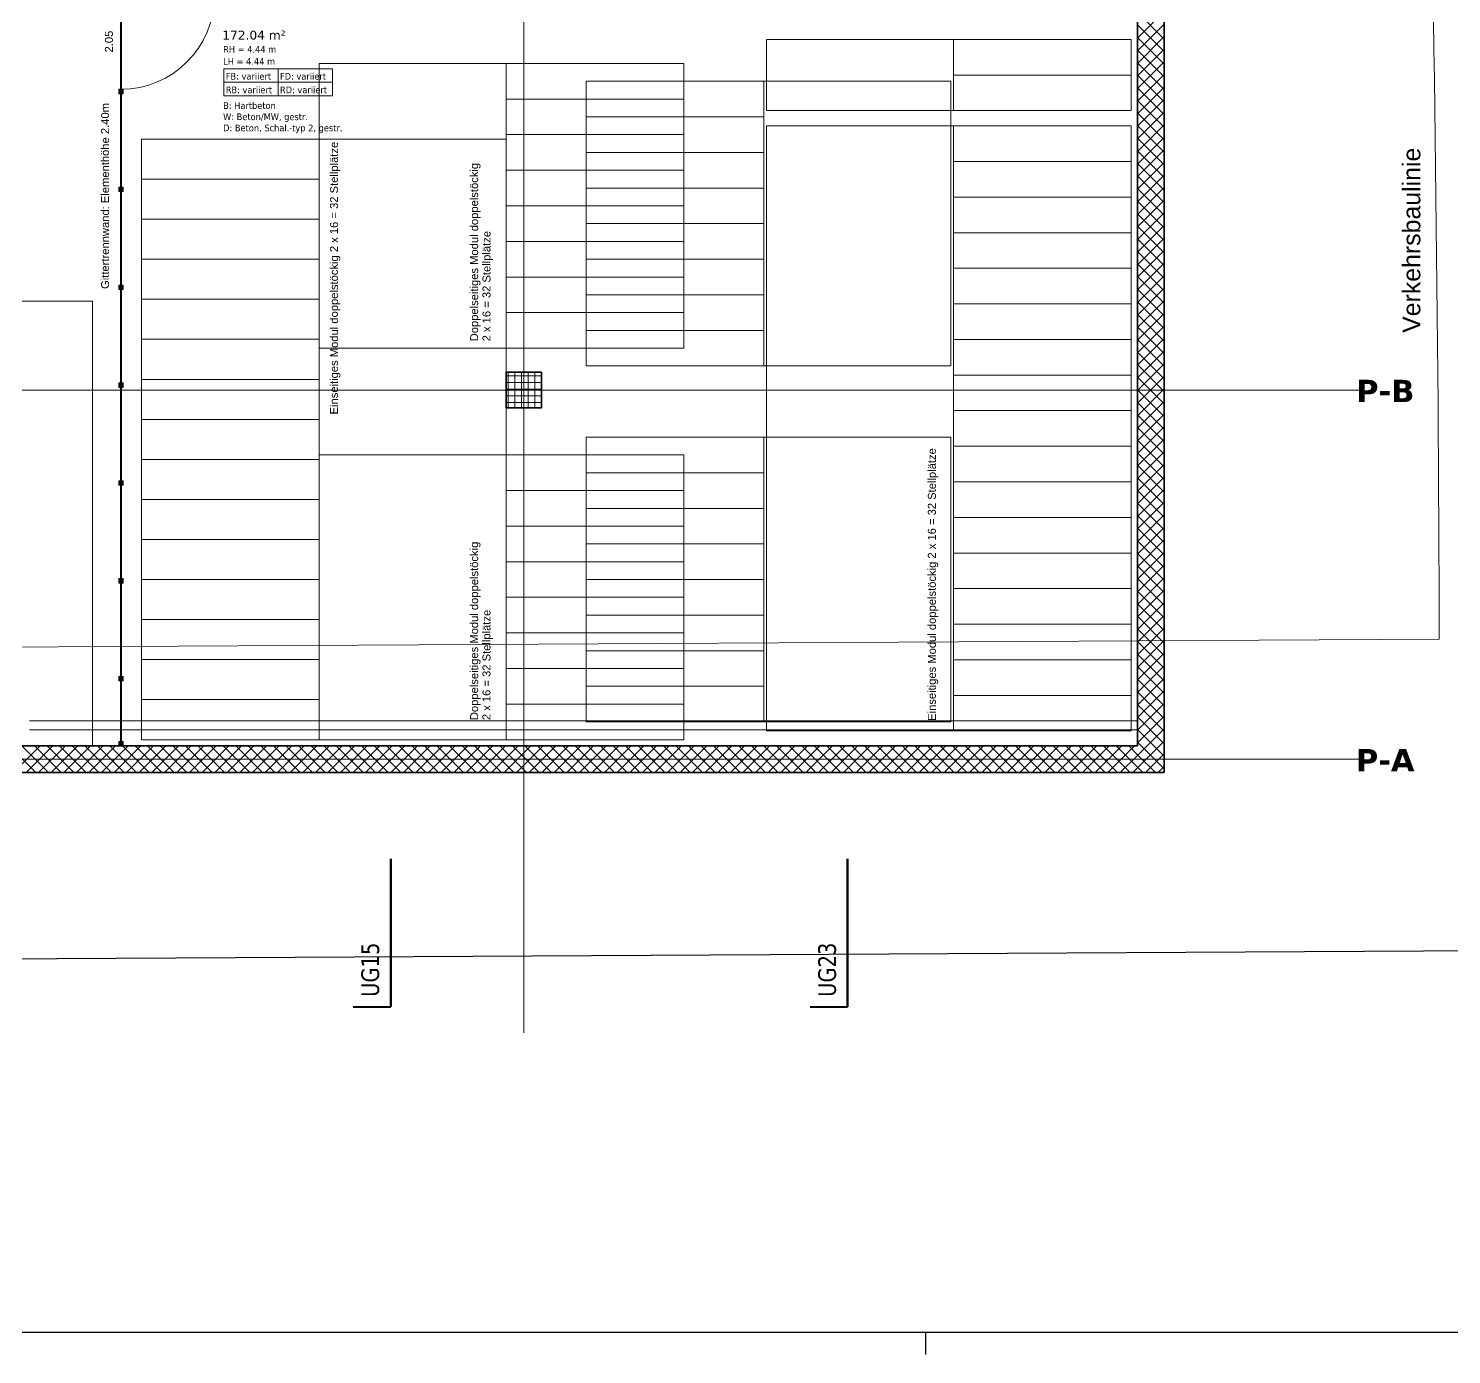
# Model space of a CAD drawing. Extents: x -932 to 937, y -179 to 471.
# Drawn here: x -9.1 to 310.9, y -179.5 to 118.6 of the extents above; entities that cross this region are included whole.
import ezdxf
from ezdxf.lldxf.tags import DXFTag

# ---------------------------------------------------------------- set-up
doc = ezdxf.new("R2010")
doc.units = 0
doc.layers.get('0').update_dxf_attribs({"lineweight": 13})
for name, color, linetype, lineweight in [('A-AREA-____-IDEN', 7, 'Continuous', 5), ('A-DETL-GENF-HDLN', 7, '_Verdeckte Linien_', 9), ('A-DOOR-____-MCUT', 7, 'Continuous', 9), ('A-DOOR-OPNG-OTLN', 7, 'Continuous', 9), ('A-FLOR-____-OTLN', 7, 'Continuous', 9), ('A-GLAZ-CWMG-MCUT', 7, 'Continuous', 9), ('A-GLAZ-CWMG-OTLN', 7, 'Continuous', 9), ('A-WALL-____-MCUT', 7, 'Continuous', 35), ('A-WALL-____-PATT', 7, 'Continuous', 35), ('C-PRKG-____-HDLN', 7, '_Verdeckte Linien_', 9), ('C-PRKG-____-OTLN', 7, 'Continuous', 9), ('S-COLS-____-MCUT', 7, 'Continuous', 35), ('S-COLS-____-OTLN', 7, 'Continuous', 9), ('S-GRID-____-OTLN', 7, 'Continuous', 5), ('Text', 7, 'Continuous', 5)]:
    doc.layers.add(name, color=color, linetype=linetype, lineweight=lineweight)
for name, color, linetype, lineweight, true_color in [('A-DETL-____-OTLN', 5, 'Continuous', 9, 0x0000ff), ('C-PROP-LINE-OTLN', 7, '_Grundgrenze_', 25, 0x800000), ('G-____-____-SYMB', 7, 'Strichpunkt - Weit', 5, 0x008080), ('S-GRID-____-IDEN', 7, 'Continuous', 9, 0x5555aa)]:
    doc.layers.add(name, color=color, linetype=linetype, lineweight=lineweight, true_color=true_color)
doc.styles.get("Standard").update_dxf_attribs({"font": 'arial.ttf'})
tags = doc.linetypes.add('_Grundgrenze_', pattern=[0.45, 0.2, -0.05, 0.05, -0.05, 0.05, -0.05]).pattern_tags.tags
tags[14:15] = [DXFTag(74, 4), DXFTag(75, 0), DXFTag(340, '0'), DXFTag(46, 1.0), DXFTag(50, 0.0), DXFTag(44, 0.0), DXFTag(45, 0.0)]
tags[12:13] = [DXFTag(74, 4), DXFTag(75, 0), DXFTag(340, '0'), DXFTag(46, 1.0), DXFTag(50, 0.0), DXFTag(44, 0.0), DXFTag(45, 0.0)]
tags[10:11] = [DXFTag(74, 4), DXFTag(75, 0), DXFTag(340, '0'), DXFTag(46, 1.0), DXFTag(50, 0.0), DXFTag(44, 0.0), DXFTag(45, 0.0)]
tags[8:9] = [DXFTag(74, 4), DXFTag(75, 0), DXFTag(340, '0'), DXFTag(46, 1.0), DXFTag(50, 0.0), DXFTag(44, 0.0), DXFTag(45, 0.0)]
tags[6:7] = [DXFTag(74, 4), DXFTag(75, 0), DXFTag(340, '0'), DXFTag(46, 1.0), DXFTag(50, 0.0), DXFTag(44, 0.0), DXFTag(45, 0.0)]
tags[4:5] = [DXFTag(74, 4), DXFTag(75, 0), DXFTag(340, '0'), DXFTag(46, 1.0), DXFTag(50, 0.0), DXFTag(44, 0.0), DXFTag(45, 0.0)]
tags = doc.linetypes.add('_Rasterlinie_', pattern=[0.375, 0.2, -0.05, 0.075, -0.05]).pattern_tags.tags
tags[10:11] = [DXFTag(74, 4), DXFTag(75, 0), DXFTag(340, '0'), DXFTag(46, 1.0), DXFTag(50, 0.0), DXFTag(44, 0.0), DXFTag(45, 0.0)]
tags[8:9] = [DXFTag(74, 4), DXFTag(75, 0), DXFTag(340, '0'), DXFTag(46, 1.0), DXFTag(50, 0.0), DXFTag(44, 0.0), DXFTag(45, 0.0)]
tags[6:7] = [DXFTag(74, 4), DXFTag(75, 0), DXFTag(340, '0'), DXFTag(46, 1.0), DXFTag(50, 0.0), DXFTag(44, 0.0), DXFTag(45, 0.0)]
tags[4:5] = [DXFTag(74, 4), DXFTag(75, 0), DXFTag(340, '0'), DXFTag(46, 1.0), DXFTag(50, 0.0), DXFTag(44, 0.0), DXFTag(45, 0.0)]
tags = doc.linetypes.add('_Schnittlinie_', pattern=[0.3, 0.15, -0.05, 0.05, -0.05]).pattern_tags.tags
tags[10:11] = [DXFTag(74, 4), DXFTag(75, 0), DXFTag(340, '0'), DXFTag(46, 1.0), DXFTag(50, 0.0), DXFTag(44, 0.0), DXFTag(45, 0.0)]
tags[8:9] = [DXFTag(74, 4), DXFTag(75, 0), DXFTag(340, '0'), DXFTag(46, 1.0), DXFTag(50, 0.0), DXFTag(44, 0.0), DXFTag(45, 0.0)]
tags[6:7] = [DXFTag(74, 4), DXFTag(75, 0), DXFTag(340, '0'), DXFTag(46, 1.0), DXFTag(50, 0.0), DXFTag(44, 0.0), DXFTag(45, 0.0)]
tags[4:5] = [DXFTag(74, 4), DXFTag(75, 0), DXFTag(340, '0'), DXFTag(46, 1.0), DXFTag(50, 0.0), DXFTag(44, 0.0), DXFTag(45, 0.0)]
tags = doc.linetypes.add('_Strichliert - Fein_', pattern=[0.15, 0.1, -0.05]).pattern_tags.tags
tags[6:7] = [DXFTag(74, 4), DXFTag(75, 0), DXFTag(340, '0'), DXFTag(46, 1.0), DXFTag(50, 0.0), DXFTag(44, 0.0), DXFTag(45, 0.0)]
tags[4:5] = [DXFTag(74, 4), DXFTag(75, 0), DXFTag(340, '0'), DXFTag(46, 1.0), DXFTag(50, 0.0), DXFTag(44, 0.0), DXFTag(45, 0.0)]
tags = doc.linetypes.add('_Verdeckte Linien_', pattern=[0.15, 0.1, -0.05]).pattern_tags.tags
tags[6:7] = [DXFTag(74, 4), DXFTag(75, 0), DXFTag(340, '0'), DXFTag(46, 1.0), DXFTag(50, 0.0), DXFTag(44, 0.0), DXFTag(45, 0.0)]
tags[4:5] = [DXFTag(74, 4), DXFTag(75, 0), DXFTag(340, '0'), DXFTag(46, 1.0), DXFTag(50, 0.0), DXFTag(44, 0.0), DXFTag(45, 0.0)]
tags = doc.linetypes.add('Gestrichelt', pattern=[0.1, 0.05, -0.05]).pattern_tags.tags
tags[6:7] = [DXFTag(74, 4), DXFTag(75, 0), DXFTag(340, '0'), DXFTag(46, 1.0), DXFTag(50, 0.0), DXFTag(44, 0.0), DXFTag(45, 0.0)]
tags[4:5] = [DXFTag(74, 4), DXFTag(75, 0), DXFTag(340, '0'), DXFTag(46, 1.0), DXFTag(50, 0.0), DXFTag(44, 0.0), DXFTag(45, 0.0)]
tags = doc.linetypes.add('Strichpunkt - Weit', pattern=[0.5, 0.2, -0.15, 0, -0.15]).pattern_tags.tags
tags[10:11] = [DXFTag(74, 4), DXFTag(75, 0), DXFTag(340, '0'), DXFTag(46, 1.0), DXFTag(50, 0.0), DXFTag(44, 0.0), DXFTag(45, 0.0)]
tags[8:9] = [DXFTag(74, 4), DXFTag(75, 0), DXFTag(340, '0'), DXFTag(46, 1.0), DXFTag(50, 0.0), DXFTag(44, 0.0), DXFTag(45, 0.0)]
tags[6:7] = [DXFTag(74, 4), DXFTag(75, 0), DXFTag(340, '0'), DXFTag(46, 1.0), DXFTag(50, 0.0), DXFTag(44, 0.0), DXFTag(45, 0.0)]
tags[4:5] = [DXFTag(74, 4), DXFTag(75, 0), DXFTag(340, '0'), DXFTag(46, 1.0), DXFTag(50, 0.0), DXFTag(44, 0.0), DXFTag(45, 0.0)]

# ---------------------------------------------------------------- blocks, each defined once
blk = doc.blocks.new('Referenz-A0UJ2H83XE', base_point=(-932.31, -115.76))
at = {"layer": 'A-AREA-____-IDEN', "color": 0, "linetype": 'Continuous', "ltscale": 0.13}
for p, q in [((34.83, 109.57), (59.23, 109.57)), ((34.83, 103.45), (34.83, 109.57)), ((47.03, 109.57), (47.03, 103.45)), ((59.23, 109.57), (59.23, 103.45)), ((34.83, 106.51), (59.23, 106.51)), ((59.23, 103.45), (34.83, 103.45))]:
    blk.add_line(p, q, dxfattribs=at)
at = {"layer": 'A-DETL-____-OTLN', "color": 0, "linetype": '_Strichliert - Fein_', "ltscale": 0.13}
blk.add_line((-930.58, -25.63), (308.1, -18.68), dxfattribs=at)
at = {"layer": 'A-DETL-____-OTLN', "color": 0, "linetype": 'Gestrichelt', "ltscale": 0.13}
for p, q in [((-8.94, -37.06), (11.56, -37.06)), ((11.76, -37.06), (240.26, -37.06))]:
    blk.add_line(p, q, dxfattribs=at)
at = {"layer": 'A-DETL-____-OTLN', "color": 0, "linetype": 'Continuous', "lineweight": 35, "ltscale": 0.35}
blk.add_line((-11.34, -42.66), (-8.94, -42.66), dxfattribs=at)
at = {"layer": 'A-DETL-____-OTLN', "color": 0, "linetype": '_Strichliert - Fein_', "ltscale": 0.13}
blk.add_ellipse((-9427.02, -39.83), major_axis=(9735.12, 21.15), ratio=1, start_param=0, end_param=0.043587, dxfattribs=at)
at = {"layer": 'A-DETL-GENF-HDLN', "color": 0, "linetype": '_Verdeckte Linien_', "ltscale": 0.13}
for p, q in [((198.86, 108.14), (198.86, 116.14)), ((238.86, 116.14), (198.86, 116.14)), ((238.86, 116.14), (238.86, 108.14)), ((98.26, 102.74), (98.26, 110.74)), ((138.26, 110.74), (98.26, 110.74)), ((138.26, 110.74), (138.26, 102.74)), ((116.26, 106.74), (156.26, 106.74)), ((116.26, 98.74), (116.26, 106.74)), ((156.26, 106.74), (156.26, 98.74)), ((238.86, 108.14), (198.86, 108.14)), ((198.86, 100.14), (198.86, 108.14)), ((238.86, 108.14), (198.86, 108.14)), ((238.86, 108.14), (238.86, 100.14)), ((138.26, 102.74), (98.26, 102.74)), ((98.26, 94.74), (98.26, 102.74)), ((138.26, 102.74), (98.26, 102.74)), ((138.26, 102.74), (138.26, 94.74)), ((238.86, 100.14), (198.86, 100.14)), ((116.26, 98.74), (156.26, 98.74)), ((116.26, 90.74), (116.26, 98.74)), ((116.26, 98.74), (156.26, 98.74)), ((156.26, 98.74), (156.26, 90.74)), ((198.86, 88.7), (198.86, 96.7)), ((238.86, 96.7), (198.86, 96.7)), ((238.86, 96.7), (238.86, 88.7)), ((16.26, 93.74), (56.26, 93.74)), ((16.26, 84.74), (16.26, 93.74)), ((56.26, 93.74), (56.26, 84.74)), ((138.26, 94.74), (98.26, 94.74)), ((98.26, 86.74), (98.26, 94.74)), ((138.26, 94.74), (98.26, 94.74)), ((138.26, 94.74), (138.26, 86.74)), ((116.26, 90.74), (156.26, 90.74)), ((116.26, 82.74), (116.26, 90.74)), ((116.26, 90.74), (156.26, 90.74)), ((156.26, 90.74), (156.26, 82.74)), ((138.26, 86.74), (98.26, 86.74)), ((98.26, 78.74), (98.26, 86.74)), ((138.26, 86.74), (98.26, 86.74)), ((138.26, 86.74), (138.26, 78.74)), ((238.86, 88.7), (198.86, 88.7)), ((198.86, 80.7), (198.86, 88.7)), ((238.86, 88.7), (198.86, 88.7)), ((238.86, 88.7), (238.86, 80.7)), ((16.26, 84.74), (56.26, 84.74)), ((16.26, 75.74), (16.26, 84.74)), ((16.26, 84.74), (56.26, 84.74)), ((56.26, 84.74), (56.26, 75.74)), ((116.26, 82.74), (156.26, 82.74)), ((116.26, 74.74), (116.26, 82.74)), ((116.26, 82.74), (156.26, 82.74)), ((156.26, 82.74), (156.26, 74.74)), ((238.86, 80.7), (198.86, 80.7)), ((198.86, 72.7), (198.86, 80.7)), ((238.86, 80.7), (198.86, 80.7)), ((238.86, 80.7), (238.86, 72.7)), ((138.26, 78.74), (98.26, 78.74)), ((98.26, 70.74), (98.26, 78.74)), ((138.26, 78.74), (98.26, 78.74)), ((138.26, 78.74), (138.26, 70.74)), ((16.26, 75.74), (56.26, 75.74)), ((16.26, 66.74), (16.26, 75.74)), ((16.26, 75.74), (56.26, 75.74)), ((56.26, 75.74), (56.26, 66.74)), ((116.26, 74.74), (156.26, 74.74)), ((116.26, 66.74), (116.26, 74.74)), ((116.26, 74.74), (156.26, 74.74)), ((156.26, 74.74), (156.26, 66.74)), ((138.26, 70.74), (98.26, 70.74)), ((98.26, 62.74), (98.26, 70.74)), ((138.26, 70.74), (98.26, 70.74)), ((138.26, 70.74), (138.26, 62.74)), ((238.86, 72.7), (198.86, 72.7)), ((198.86, 64.7), (198.86, 72.7)), ((238.86, 72.7), (198.86, 72.7)), ((238.86, 72.7), (238.86, 64.7)), ((16.26, 66.74), (56.26, 66.74)), ((16.26, 57.74), (16.26, 66.74)), ((16.26, 66.74), (56.26, 66.74)), ((56.26, 66.74), (56.26, 57.74)), ((116.26, 66.74), (156.26, 66.74)), ((116.26, 58.74), (116.26, 66.74)), ((116.26, 66.74), (156.26, 66.74)), ((156.26, 66.74), (156.26, 58.74)), ((238.86, 64.7), (198.86, 64.7)), ((198.86, 56.7), (198.86, 64.7)), ((238.86, 64.7), (198.86, 64.7)), ((238.86, 64.7), (238.86, 56.7)), ((138.26, 62.74), (98.26, 62.74)), ((98.26, 54.74), (98.26, 62.74)), ((138.26, 62.74), (98.26, 62.74)), ((138.26, 62.74), (138.26, 54.74)), ((16.26, 57.74), (56.26, 57.74)), ((16.26, 48.74), (16.26, 57.74)), ((16.26, 57.74), (56.26, 57.74)), ((56.26, 57.74), (56.26, 48.74)), ((116.26, 58.74), (156.26, 58.74)), ((116.26, 50.74), (116.26, 58.74)), ((116.26, 58.74), (156.26, 58.74)), ((156.26, 58.74), (156.26, 50.74)), ((138.26, 54.74), (98.26, 54.74)), ((98.26, 46.74), (98.26, 54.74)), ((138.26, 54.74), (98.26, 54.74)), ((138.26, 54.74), (138.26, 46.74)), ((238.86, 56.7), (198.86, 56.7)), ((198.86, 48.7), (198.86, 56.7)), ((238.86, 56.7), (198.86, 56.7)), ((238.86, 56.7), (238.86, 48.7)), ((16.26, 48.74), (56.26, 48.74)), ((16.26, 39.74), (16.26, 48.74)), ((16.26, 48.74), (56.26, 48.74)), ((56.26, 48.74), (56.26, 39.74)), ((116.26, 50.74), (156.26, 50.74)), ((116.26, 42.74), (116.26, 50.74)), ((116.26, 50.74), (156.26, 50.74)), ((156.26, 50.74), (156.26, 42.74)), ((238.86, 48.7), (198.86, 48.7)), ((198.86, 40.7), (198.86, 48.7)), ((238.86, 48.7), (198.86, 48.7)), ((238.86, 48.7), (238.86, 40.7)), ((138.26, 46.74), (98.26, 46.74)), ((116.26, 42.74), (156.26, 42.74)), ((16.26, 39.74), (56.26, 39.74)), ((16.26, 30.74), (16.26, 39.74)), ((16.26, 39.74), (56.26, 39.74)), ((56.26, 39.74), (56.26, 30.74)), ((238.86, 40.7), (198.86, 40.7)), ((198.86, 32.7), (198.86, 40.7)), ((238.86, 40.7), (198.86, 40.7)), ((238.86, 40.7), (238.86, 32.7)), ((238.86, 32.7), (198.86, 32.7)), ((198.86, 24.7), (198.86, 32.7)), ((238.86, 32.7), (198.86, 32.7)), ((238.86, 32.7), (238.86, 24.7)), ((16.26, 30.74), (56.26, 30.74)), ((16.26, 21.74), (16.26, 30.74)), ((16.26, 30.74), (56.26, 30.74)), ((56.26, 30.74), (56.26, 21.74)), ((116.26, 26.74), (156.26, 26.74)), ((116.26, 26.74), (116.26, 18.74)), ((156.26, 18.74), (156.26, 26.74)), ((98.26, 22.74), (98.26, 14.74)), ((138.26, 22.74), (98.26, 22.74)), ((138.26, 14.74), (138.26, 22.74)), ((238.86, 24.7), (198.86, 24.7)), ((198.86, 16.7), (198.86, 24.7)), ((238.86, 24.7), (198.86, 24.7)), ((238.86, 24.7), (238.86, 16.7)), ((16.26, 21.74), (56.26, 21.74)), ((16.26, 12.74), (16.26, 21.74)), ((16.26, 21.74), (56.26, 21.74)), ((56.26, 21.74), (56.26, 12.74)), ((116.26, 18.74), (156.26, 18.74)), ((116.26, 18.74), (156.26, 18.74)), ((116.26, 18.74), (116.26, 10.74)), ((156.26, 10.74), (156.26, 18.74)), ((238.86, 16.7), (198.86, 16.7)), ((198.86, 8.7), (198.86, 16.7)), ((238.86, 16.7), (198.86, 16.7)), ((238.86, 16.7), (238.86, 8.7)), ((98.26, 14.74), (98.26, 6.74)), ((138.26, 14.74), (98.26, 14.74)), ((138.26, 14.74), (98.26, 14.74)), ((138.26, 6.74), (138.26, 14.74)), ((16.26, 12.74), (56.26, 12.74)), ((16.26, 3.74), (16.26, 12.74)), ((16.26, 12.74), (56.26, 12.74)), ((56.26, 12.74), (56.26, 3.74)), ((116.26, 10.74), (156.26, 10.74)), ((116.26, 10.74), (156.26, 10.74)), ((116.26, 10.74), (116.26, 2.74)), ((156.26, 2.74), (156.26, 10.74)), ((98.26, 6.74), (98.26, -1.26)), ((138.26, 6.74), (98.26, 6.74)), ((138.26, 6.74), (98.26, 6.74)), ((138.26, -1.26), (138.26, 6.74)), ((238.86, 8.7), (198.86, 8.7)), ((198.86, 0.7), (198.86, 8.7)), ((238.86, 8.7), (198.86, 8.7)), ((238.86, 8.7), (238.86, 0.7)), ((16.26, 3.74), (56.26, 3.74)), ((16.26, -5.26), (16.26, 3.74)), ((16.26, 3.74), (56.26, 3.74)), ((56.26, 3.74), (56.26, -5.26)), ((116.26, 2.74), (156.26, 2.74)), ((116.26, 2.74), (156.26, 2.74)), ((116.26, 2.74), (116.26, -5.26)), ((156.26, -5.26), (156.26, 2.74)), ((238.86, 0.7), (198.86, 0.7)), ((198.86, -7.3), (198.86, 0.7)), ((238.86, 0.7), (198.86, 0.7)), ((238.86, 0.7), (238.86, -7.3)), ((98.26, -1.26), (98.26, -9.26)), ((138.26, -1.26), (98.26, -1.26)), ((138.26, -1.26), (98.26, -1.26)), ((138.26, -9.26), (138.26, -1.26)), ((16.26, -5.26), (56.26, -5.26)), ((16.26, -14.26), (16.26, -5.26)), ((16.26, -5.26), (56.26, -5.26)), ((56.26, -5.26), (56.26, -14.26)), ((116.26, -5.26), (156.26, -5.26)), ((116.26, -5.26), (156.26, -5.26)), ((116.26, -5.26), (116.26, -13.26)), ((156.26, -13.26), (156.26, -5.26)), ((98.26, -9.26), (98.26, -17.26)), ((138.26, -9.26), (98.26, -9.26)), ((138.26, -9.26), (98.26, -9.26)), ((138.26, -17.26), (138.26, -9.26)), ((238.86, -7.3), (198.86, -7.3)), ((198.86, -15.3), (198.86, -7.3)), ((238.86, -7.3), (198.86, -7.3)), ((238.86, -7.3), (238.86, -15.3)), ((16.26, -14.26), (56.26, -14.26)), ((16.26, -23.26), (16.26, -14.26)), ((16.26, -14.26), (56.26, -14.26)), ((56.26, -14.26), (56.26, -23.26)), ((116.26, -13.26), (156.26, -13.26)), ((116.26, -13.26), (156.26, -13.26)), ((116.26, -13.26), (116.26, -21.26)), ((156.26, -21.26), (156.26, -13.26)), ((238.86, -15.3), (198.86, -15.3)), ((198.86, -23.3), (198.86, -15.3)), ((238.86, -15.3), (198.86, -15.3)), ((238.86, -15.3), (238.86, -23.3)), ((98.26, -17.26), (98.26, -25.26)), ((138.26, -17.26), (98.26, -17.26)), ((138.26, -17.26), (98.26, -17.26)), ((138.26, -25.26), (138.26, -17.26)), ((116.26, -21.26), (156.26, -21.26)), ((116.26, -21.26), (156.26, -21.26)), ((116.26, -21.26), (116.26, -29.26)), ((156.26, -29.26), (156.26, -21.26)), ((16.26, -23.26), (56.26, -23.26)), ((16.26, -32.26), (16.26, -23.26)), ((16.26, -23.26), (56.26, -23.26)), ((56.26, -23.26), (56.26, -32.26)), ((98.26, -25.26), (98.26, -33.26)), ((138.26, -25.26), (98.26, -25.26)), ((138.26, -25.26), (98.26, -25.26)), ((138.26, -33.26), (138.26, -25.26)), ((238.86, -23.3), (198.86, -23.3)), ((198.86, -31.3), (198.86, -23.3)), ((238.86, -23.3), (198.86, -23.3)), ((238.86, -23.3), (238.86, -31.3)), ((116.26, -29.26), (156.26, -29.26)), ((116.26, -29.26), (156.26, -29.26)), ((116.26, -29.26), (116.26, -37.26)), ((156.26, -37.26), (156.26, -29.26)), ((238.86, -31.3), (198.86, -31.3)), ((198.86, -39.3), (198.86, -31.3)), ((238.86, -31.3), (198.86, -31.3)), ((238.86, -31.3), (238.86, -39.3)), ((16.26, -32.26), (56.26, -32.26)), ((16.26, -41.26), (16.26, -32.26)), ((16.26, -32.26), (56.26, -32.26)), ((56.26, -32.26), (56.26, -41.26)), ((98.26, -33.26), (98.26, -41.26)), ((138.26, -33.26), (98.26, -33.26)), ((138.26, -33.26), (98.26, -33.26)), ((138.26, -41.26), (138.26, -33.26)), ((116.26, -37.26), (156.26, -37.26)), ((16.26, -41.26), (56.26, -41.26)), ((138.26, -41.26), (98.26, -41.26)), ((238.86, -39.3), (198.86, -39.3))]:
    blk.add_line(p, q, dxfattribs=at)
at = {"layer": 'A-DOOR-____-MCUT', "color": 0, "linetype": 'Continuous', "ltscale": 0.13}
for p, q in [((11.56, 125.94), (11.56, 104.94)), ((11.76, 104.94), (11.76, 125.94))]:
    blk.add_line(p, q, dxfattribs=at)
at = {"layer": 'A-DOOR-OPNG-OTLN', "color": 0, "linetype": 'Continuous', "ltscale": 0.13}
blk.add_ellipse((11.66, 125.94), major_axis=(0, -21), ratio=1, start_param=0, end_param=1.570796, dxfattribs=at)
at = {"layer": 'A-FLOR-____-OTLN', "color": 0, "linetype": 'Continuous', "ltscale": 0.13}
for p, q in [((-8.94, -39.04), (11.56, -39.04)), ((11.76, -39.04), (240.26, -39.04)), ((-8.94, -42.63), (11.16, -42.63)), ((11.16, -42.64), (-8.94, -42.64)), ((12.16, -42.63), (240.26, -42.63)), ((240.26, -42.64), (12.16, -42.64))]:
    blk.add_line(p, q, dxfattribs=at)
at = {"layer": 'A-GLAZ-CWMG-MCUT', "color": 0, "linetype": 'Continuous', "ltscale": 0.13}
for p, q in [((11.16, 104.94), (11.16, 103.94)), ((12.16, 104.94), (11.16, 104.94)), ((11.16, 103.94), (12.16, 103.94)), ((12.16, 103.94), (12.16, 104.94)), ((11.16, 82.94), (11.16, 81.94)), ((12.16, 82.94), (11.16, 82.94)), ((11.16, 81.94), (12.16, 81.94)), ((12.16, 81.94), (12.16, 82.94)), ((11.16, 60.94), (11.16, 59.94)), ((12.16, 60.94), (11.16, 60.94)), ((12.16, 59.94), (12.16, 60.94)), ((11.16, 59.94), (12.16, 59.94)), ((11.16, 38.94), (11.16, 37.94)), ((12.16, 38.94), (11.16, 38.94)), ((12.16, 37.94), (12.16, 38.94)), ((11.16, 37.94), (12.16, 37.94)), ((11.16, 16.94), (11.16, 15.94)), ((12.16, 16.94), (11.16, 16.94)), ((12.16, 15.94), (12.16, 16.94)), ((11.16, 15.94), (12.16, 15.94)), ((11.16, -5.06), (11.16, -6.06)), ((12.16, -5.06), (11.16, -5.06)), ((11.16, -6.06), (12.16, -6.06)), ((12.16, -6.06), (12.16, -5.06)), ((11.16, -27.06), (11.16, -28.06)), ((12.16, -27.06), (11.16, -27.06)), ((11.16, -28.06), (12.16, -28.06)), ((12.16, -28.06), (12.16, -27.06)), ((11.16, -41.66), (11.16, -42.66)), ((12.16, -41.66), (11.16, -41.66)), ((11.16, -42.66), (12.16, -42.66)), ((12.16, -42.66), (12.16, -41.66))]:
    blk.add_line(p, q, dxfattribs=at)
at = {"layer": 'A-GLAZ-CWMG-OTLN', "color": 0, "linetype": 'Continuous', "ltscale": 0.13}
for points in [[(12.16, 104.94), (11.16, 104.94), (12.16, 103.94)], [(12.16, 103.94), (11.16, 104.94), (11.16, 103.94)], [(12.16, 82.94), (11.16, 82.94), (12.16, 81.94)], [(12.16, 81.94), (11.16, 82.94), (11.16, 81.94)], [(12.16, 60.94), (11.16, 60.94), (12.16, 59.94)], [(12.16, 59.94), (11.16, 60.94), (11.16, 59.94)], [(12.16, 38.94), (11.16, 38.94), (12.16, 37.94)], [(12.16, 37.94), (11.16, 38.94), (11.16, 37.94)], [(12.16, 16.94), (11.16, 16.94), (12.16, 15.94)], [(12.16, 15.94), (11.16, 16.94), (11.16, 15.94)], [(12.16, -5.06), (11.16, -5.06), (12.16, -6.06)], [(12.16, -6.06), (11.16, -5.06), (11.16, -6.06)], [(12.16, -27.06), (11.16, -27.06), (12.16, -28.06)], [(12.16, -28.06), (11.16, -27.06), (11.16, -28.06)], [(12.16, -41.66), (11.16, -41.66), (12.16, -42.66)], [(12.16, -42.66), (11.16, -41.66), (11.16, -42.66)]]:
    blk.add_solid(points, dxfattribs=at)
at = {"layer": 'A-WALL-____-MCUT', "color": 0, "linetype": 'Continuous', "ltscale": 0.35}
for p, q in [((240.26, 258.94), (240.26, -42.66)), ((246.26, -48.66), (246.26, 258.94)), ((240.26, -42.66), (-8.94, -42.66)), ((-930.58, -48.66), (246.26, -48.66))]:
    blk.add_line(p, q, dxfattribs=at)
at = {"layer": 'A-WALL-____-MCUT', "color": 0, "linetype": 'Continuous', "lineweight": 9, "ltscale": 0.13}
for p, q in [((11.56, 103.94), (11.56, 82.94)), ((11.76, 103.94), (11.56, 103.94)), ((11.76, 82.94), (11.76, 103.94)), ((11.56, 82.94), (11.76, 82.94)), ((11.56, 81.94), (11.56, 60.94)), ((11.76, 81.94), (11.56, 81.94)), ((11.76, 60.94), (11.76, 81.94)), ((11.56, 60.94), (11.76, 60.94)), ((11.56, 59.94), (11.56, 38.94)), ((11.76, 59.94), (11.56, 59.94)), ((11.76, 38.94), (11.76, 59.94)), ((11.56, 38.94), (11.76, 38.94)), ((11.56, 37.94), (11.56, 16.94)), ((11.76, 37.94), (11.56, 37.94)), ((11.76, 16.94), (11.76, 37.94)), ((11.56, 16.94), (11.76, 16.94)), ((11.56, 15.94), (11.56, -5.06)), ((11.76, 15.94), (11.56, 15.94)), ((11.76, -5.06), (11.76, 15.94)), ((11.56, -5.06), (11.76, -5.06)), ((11.56, -6.06), (11.56, -27.06)), ((11.76, -6.06), (11.56, -6.06)), ((11.76, -27.06), (11.76, -6.06)), ((11.56, -27.06), (11.76, -27.06)), ((11.56, -28.06), (11.56, -41.66)), ((11.76, -28.06), (11.56, -28.06)), ((11.76, -41.66), (11.76, -28.06)), ((11.56, -41.66), (11.76, -41.66))]:
    blk.add_line(p, q, dxfattribs=at)
at = {"layer": 'A-WALL-____-PATT', "color": 0, "linetype": 'Continuous', "lineweight": 9, "ltscale": 0.13}
for p, q in [((240.26, 116.42), (246.26, 122.42)), ((246.26, 116.24), (240.26, 122.24)), ((240.26, 113.6), (246.26, 119.6)), ((246.26, 113.41), (240.26, 119.41)), ((240.26, 110.77), (246.26, 116.77)), ((246.26, 110.58), (240.26, 116.58)), ((240.26, 107.94), (246.26, 113.94)), ((246.26, 107.75), (240.26, 113.75)), ((240.26, 105.11), (246.26, 111.11)), ((246.26, 104.92), (240.26, 110.92)), ((240.26, 102.28), (246.26, 108.28)), ((246.26, 102.09), (240.26, 108.09)), ((240.26, 99.45), (246.26, 105.45)), ((246.26, 99.27), (240.26, 105.27)), ((240.26, 96.63), (246.26, 102.63)), ((246.26, 96.44), (240.26, 102.44)), ((240.26, 93.8), (246.26, 99.8)), ((246.26, 93.61), (240.26, 99.61)), ((240.26, 90.97), (246.26, 96.97)), ((246.26, 90.78), (240.26, 96.78)), ((240.26, 88.14), (246.26, 94.14)), ((246.26, 87.95), (240.26, 93.95)), ((240.26, 85.31), (246.26, 91.31)), ((246.26, 85.12), (240.26, 91.12)), ((240.26, 82.48), (246.26, 88.48)), ((246.26, 82.29), (240.26, 88.29)), ((240.26, 79.66), (246.26, 85.66)), ((246.26, 79.47), (240.26, 85.47)), ((240.26, 76.83), (246.26, 82.83)), ((246.26, 76.64), (240.26, 82.64)), ((240.26, 74), (246.26, 80)), ((246.26, 73.81), (240.26, 79.81)), ((240.26, 71.17), (246.26, 77.17)), ((246.26, 70.98), (240.26, 76.98)), ((240.26, 68.34), (246.26, 74.34)), ((246.26, 68.15), (240.26, 74.15)), ((240.26, 65.51), (246.26, 71.51)), ((246.26, 65.32), (240.26, 71.32)), ((240.26, 62.68), (246.26, 68.68)), ((246.26, 62.5), (240.26, 68.5)), ((240.26, 59.86), (246.26, 65.86)), ((246.26, 59.67), (240.26, 65.67)), ((240.26, 57.03), (246.26, 63.03)), ((246.26, 56.84), (240.26, 62.84)), ((240.26, 54.2), (246.26, 60.2)), ((246.26, 54.01), (240.26, 60.01)), ((240.26, 51.37), (246.26, 57.37)), ((246.26, 51.18), (240.26, 57.18)), ((240.26, 48.54), (246.26, 54.54)), ((246.26, 48.35), (240.26, 54.35)), ((240.26, 45.71), (246.26, 51.71)), ((246.26, 45.53), (240.26, 51.53)), ((240.26, 42.89), (246.26, 48.89)), ((246.26, 42.7), (240.26, 48.7)), ((240.26, 40.06), (246.26, 46.06)), ((246.26, 39.87), (240.26, 45.87)), ((240.26, 37.23), (246.26, 43.23)), ((246.26, 37.04), (240.26, 43.04)), ((240.26, 34.4), (246.26, 40.4)), ((246.26, 34.21), (240.26, 40.21)), ((240.26, 31.57), (246.26, 37.57)), ((246.26, 31.38), (240.26, 37.38)), ((240.26, 28.74), (246.26, 34.74)), ((246.26, 28.55), (240.26, 34.55)), ((240.26, 25.92), (246.26, 31.92)), ((246.26, 25.73), (240.26, 31.73)), ((240.26, 23.09), (246.26, 29.09)), ((246.26, 22.9), (240.26, 28.9)), ((240.26, 20.26), (246.26, 26.26)), ((246.26, 20.07), (240.26, 26.07)), ((240.26, 17.43), (246.26, 23.43)), ((246.26, 17.24), (240.26, 23.24)), ((240.26, 14.6), (246.26, 20.6)), ((246.26, 14.41), (240.26, 20.41)), ((240.26, 11.77), (246.26, 17.77)), ((246.26, 11.58), (240.26, 17.58)), ((240.26, 8.94), (246.26, 14.94)), ((246.26, 8.76), (240.26, 14.76)), ((240.26, 6.12), (246.26, 12.12)), ((246.26, 5.93), (240.26, 11.93)), ((240.26, 3.29), (246.26, 9.29)), ((246.26, 3.1), (240.26, 9.1)), ((240.26, 0.46), (246.26, 6.46)), ((246.26, 0.27), (240.26, 6.27)), ((240.26, -2.37), (246.26, 3.63)), ((246.26, -2.56), (240.26, 3.44)), ((240.26, -5.2), (246.26, 0.8)), ((246.26, -5.39), (240.26, 0.61)), ((240.26, -8.03), (246.26, -2.03)), ((246.26, -8.21), (240.26, -2.21)), ((240.26, -10.85), (246.26, -4.85)), ((246.26, -11.04), (240.26, -5.04)), ((240.26, -13.68), (246.26, -7.68)), ((246.26, -13.87), (240.26, -7.87)), ((240.26, -16.51), (246.26, -10.51)), ((246.26, -16.7), (240.26, -10.7)), ((240.26, -19.34), (246.26, -13.34)), ((246.26, -19.53), (240.26, -13.53)), ((240.26, -22.17), (246.26, -16.17)), ((246.26, -22.36), (240.26, -16.36)), ((240.26, -25), (246.26, -19)), ((246.26, -25.19), (240.26, -19.19)), ((240.26, -27.83), (246.26, -21.83)), ((246.26, -28.01), (240.26, -22.01)), ((240.26, -30.65), (246.26, -24.65)), ((246.26, -30.84), (240.26, -24.84)), ((240.26, -33.48), (246.26, -27.48)), ((246.26, -33.67), (240.26, -27.67)), ((240.26, -36.31), (246.26, -30.31)), ((246.26, -36.5), (240.26, -30.5)), ((240.26, -39.14), (246.26, -33.14)), ((246.26, -39.33), (240.26, -33.33)), ((240.26, -41.97), (246.26, -35.97)), ((246.26, -42.16), (240.26, -36.16)), ((240.26, -44.8), (246.26, -38.8)), ((246.26, -44.98), (240.26, -38.98)), ((-7.45, -48.66), (-13.45, -42.66)), ((-12.51, -48.66), (-6.51, -42.66)), ((-4.62, -48.66), (-10.62, -42.66)), ((-9.68, -48.66), (-3.68, -42.66)), ((-1.8, -48.66), (-7.8, -42.66)), ((-6.85, -48.66), (-0.85, -42.66)), ((1.03, -48.66), (-4.97, -42.66)), ((-4.03, -48.66), (1.97, -42.66)), ((3.86, -48.66), (-2.14, -42.66)), ((-1.2, -48.66), (4.8, -42.66)), ((6.69, -48.66), (0.69, -42.66)), ((1.63, -48.66), (7.63, -42.66)), ((9.52, -48.66), (3.52, -42.66)), ((4.46, -48.66), (10.46, -42.66)), ((12.35, -48.66), (6.35, -42.66)), ((7.29, -48.66), (13.29, -42.66)), ((15.18, -48.66), (9.18, -42.66)), ((10.12, -48.66), (16.12, -42.66)), ((18, -48.66), (12, -42.66)), ((12.94, -48.66), (18.94, -42.66)), ((20.83, -48.66), (14.83, -42.66)), ((15.77, -48.66), (21.77, -42.66)), ((23.66, -48.66), (17.66, -42.66)), ((18.6, -48.66), (24.6, -42.66)), ((26.49, -48.66), (20.49, -42.66)), ((21.43, -48.66), (27.43, -42.66)), ((29.32, -48.66), (23.32, -42.66)), ((24.26, -48.66), (30.26, -42.66)), ((32.15, -48.66), (26.15, -42.66)), ((27.09, -48.66), (33.09, -42.66)), ((34.97, -48.66), (28.97, -42.66)), ((29.91, -48.66), (35.91, -42.66)), ((37.8, -48.66), (31.8, -42.66)), ((32.74, -48.66), (38.74, -42.66)), ((40.63, -48.66), (34.63, -42.66)), ((35.57, -48.66), (41.57, -42.66)), ((43.46, -48.66), (37.46, -42.66)), ((38.4, -48.66), (44.4, -42.66)), ((46.29, -48.66), (40.29, -42.66)), ((41.23, -48.66), (47.23, -42.66)), ((49.12, -48.66), (43.12, -42.66)), ((44.06, -48.66), (50.06, -42.66)), ((51.94, -48.66), (45.94, -42.66)), ((46.89, -48.66), (52.89, -42.66)), ((54.77, -48.66), (48.77, -42.66)), ((49.71, -48.66), (55.71, -42.66)), ((57.6, -48.66), (51.6, -42.66)), ((52.54, -48.66), (58.54, -42.66)), ((60.43, -48.66), (54.43, -42.66)), ((55.37, -48.66), (61.37, -42.66)), ((63.26, -48.66), (57.26, -42.66)), ((58.2, -48.66), (64.2, -42.66)), ((66.09, -48.66), (60.09, -42.66)), ((61.03, -48.66), (67.03, -42.66)), ((68.92, -48.66), (62.92, -42.66)), ((63.86, -48.66), (69.86, -42.66)), ((71.74, -48.66), (65.74, -42.66)), ((66.68, -48.66), (72.68, -42.66)), ((74.57, -48.66), (68.57, -42.66)), ((69.51, -48.66), (75.51, -42.66)), ((77.4, -48.66), (71.4, -42.66)), ((72.34, -48.66), (78.34, -42.66)), ((80.23, -48.66), (74.23, -42.66)), ((75.17, -48.66), (81.17, -42.66)), ((83.06, -48.66), (77.06, -42.66)), ((78, -48.66), (84, -42.66)), ((85.89, -48.66), (79.89, -42.66)), ((80.83, -48.66), (86.83, -42.66)), ((88.71, -48.66), (82.71, -42.66)), ((83.65, -48.66), (89.65, -42.66)), ((91.54, -48.66), (85.54, -42.66)), ((86.48, -48.66), (92.48, -42.66)), ((94.37, -48.66), (88.37, -42.66)), ((89.31, -48.66), (95.31, -42.66)), ((97.2, -48.66), (91.2, -42.66)), ((92.14, -48.66), (98.14, -42.66)), ((100.03, -48.66), (94.03, -42.66)), ((94.97, -48.66), (100.97, -42.66)), ((102.86, -48.66), (96.86, -42.66)), ((97.8, -48.66), (103.8, -42.66)), ((105.68, -48.66), (99.68, -42.66)), ((100.63, -48.66), (106.63, -42.66)), ((108.51, -48.66), (102.51, -42.66)), ((103.45, -48.66), (109.45, -42.66)), ((111.34, -48.66), (105.34, -42.66)), ((106.28, -48.66), (112.28, -42.66)), ((114.17, -48.66), (108.17, -42.66)), ((109.11, -48.66), (115.11, -42.66)), ((117, -48.66), (111, -42.66)), ((111.94, -48.66), (117.94, -42.66)), ((119.83, -48.66), (113.83, -42.66)), ((114.77, -48.66), (120.77, -42.66)), ((122.66, -48.66), (116.66, -42.66)), ((117.6, -48.66), (123.6, -42.66)), ((125.48, -48.66), (119.48, -42.66)), ((120.42, -48.66), (126.42, -42.66)), ((128.31, -48.66), (122.31, -42.66)), ((123.25, -48.66), (129.25, -42.66)), ((131.14, -48.66), (125.14, -42.66)), ((126.08, -48.66), (132.08, -42.66)), ((133.97, -48.66), (127.97, -42.66)), ((128.91, -48.66), (134.91, -42.66)), ((136.8, -48.66), (130.8, -42.66)), ((131.74, -48.66), (137.74, -42.66)), ((139.63, -48.66), (133.63, -42.66)), ((134.57, -48.66), (140.57, -42.66)), ((142.45, -48.66), (136.45, -42.66)), ((137.39, -48.66), (143.39, -42.66)), ((145.28, -48.66), (139.28, -42.66)), ((140.22, -48.66), (146.22, -42.66)), ((148.11, -48.66), (142.11, -42.66)), ((143.05, -48.66), (149.05, -42.66)), ((150.94, -48.66), (144.94, -42.66)), ((145.88, -48.66), (151.88, -42.66)), ((153.77, -48.66), (147.77, -42.66)), ((148.71, -48.66), (154.71, -42.66)), ((156.6, -48.66), (150.6, -42.66)), ((151.54, -48.66), (157.54, -42.66)), ((159.42, -48.66), (153.42, -42.66)), ((154.37, -48.66), (160.37, -42.66)), ((162.25, -48.66), (156.25, -42.66)), ((157.19, -48.66), (163.19, -42.66)), ((165.08, -48.66), (159.08, -42.66)), ((160.02, -48.66), (166.02, -42.66)), ((167.91, -48.66), (161.91, -42.66)), ((162.85, -48.66), (168.85, -42.66)), ((170.74, -48.66), (164.74, -42.66)), ((165.68, -48.66), (171.68, -42.66)), ((173.57, -48.66), (167.57, -42.66)), ((168.51, -48.66), (174.51, -42.66)), ((176.4, -48.66), (170.4, -42.66)), ((171.34, -48.66), (177.34, -42.66)), ((179.22, -48.66), (173.22, -42.66)), ((174.16, -48.66), (180.16, -42.66)), ((182.05, -48.66), (176.05, -42.66)), ((176.99, -48.66), (182.99, -42.66)), ((184.88, -48.66), (178.88, -42.66)), ((179.82, -48.66), (185.82, -42.66)), ((187.71, -48.66), (181.71, -42.66)), ((182.65, -48.66), (188.65, -42.66)), ((190.54, -48.66), (184.54, -42.66)), ((185.48, -48.66), (191.48, -42.66)), ((193.37, -48.66), (187.37, -42.66)), ((188.31, -48.66), (194.31, -42.66)), ((196.19, -48.66), (190.19, -42.66)), ((191.13, -48.66), (197.13, -42.66)), ((199.02, -48.66), (193.02, -42.66)), ((193.96, -48.66), (199.96, -42.66)), ((201.85, -48.66), (195.85, -42.66)), ((196.79, -48.66), (202.79, -42.66)), ((204.68, -48.66), (198.68, -42.66)), ((199.62, -48.66), (205.62, -42.66)), ((207.51, -48.66), (201.51, -42.66)), ((202.45, -48.66), (208.45, -42.66)), ((210.34, -48.66), (204.34, -42.66)), ((205.28, -48.66), (211.28, -42.66)), ((213.16, -48.66), (207.16, -42.66)), ((208.11, -48.66), (214.11, -42.66)), ((215.99, -48.66), (209.99, -42.66)), ((210.93, -48.66), (216.93, -42.66)), ((218.82, -48.66), (212.82, -42.66)), ((213.76, -48.66), (219.76, -42.66)), ((221.65, -48.66), (215.65, -42.66)), ((216.59, -48.66), (222.59, -42.66)), ((224.48, -48.66), (218.48, -42.66)), ((219.42, -48.66), (225.42, -42.66)), ((227.31, -48.66), (221.31, -42.66)), ((222.25, -48.66), (228.25, -42.66)), ((230.14, -48.66), (224.14, -42.66)), ((225.08, -48.66), (231.08, -42.66)), ((232.96, -48.66), (226.96, -42.66)), ((227.9, -48.66), (233.9, -42.66)), ((235.79, -48.66), (229.79, -42.66)), ((230.73, -48.66), (236.73, -42.66)), ((238.62, -48.66), (232.62, -42.66)), ((233.56, -48.66), (239.56, -42.66)), ((240.26, -47.47), (235.45, -42.66)), ((236.39, -48.66), (240.26, -44.8)), ((240.26, -44.64), (238.28, -42.66)), ((240.26, -47.62), (246.26, -41.62)), ((246.26, -47.81), (240.26, -41.81)), ((244.28, -48.66), (240.26, -44.64)), ((242.05, -48.66), (246.26, -44.45)), ((239.22, -48.66), (240.26, -47.62)), ((241.45, -48.66), (240.26, -47.47)), ((244.88, -48.66), (246.26, -47.28))]:
    blk.add_line(p, q, dxfattribs=at)
at = {"layer": 'C-PRKG-____-HDLN', "color": 0, "linetype": '_Verdeckte Linien_', "ltscale": 0.13}
for p, q in [((156.86, 116.14), (198.86, 116.14)), ((156.86, 100.14), (156.86, 116.14)), ((56.26, 110.74), (98.26, 110.74)), ((56.26, 46.74), (56.26, 110.74)), ((156.26, 106.74), (198.26, 106.74)), ((198.26, 106.74), (198.26, 42.74)), ((198.86, 100.14), (156.86, 100.14)), ((156.86, 96.7), (198.86, 96.7)), ((156.86, -39.3), (156.86, 96.7)), ((56.26, 93.74), (98.26, 93.74)), ((98.26, 93.74), (98.26, 41.34)), ((98.26, 46.74), (56.26, 46.74)), ((198.26, 42.74), (156.26, 42.74)), ((98.26, 33.34), (98.26, -41.26)), ((198.26, 26.74), (156.26, 26.74)), ((198.26, -37.26), (198.26, 26.74)), ((56.26, 22.74), (56.26, -41.26)), ((98.26, 22.74), (56.26, 22.74)), ((156.26, -37.26), (198.26, -37.26)), ((98.26, -41.26), (56.26, -41.26)), ((56.26, -41.26), (98.26, -41.26)), ((198.86, -39.3), (156.86, -39.3))]:
    blk.add_line(p, q, dxfattribs=at)
at = {"layer": 'C-PRKG-____-OTLN', "color": 0, "linetype": 'Continuous', "ltscale": 0.13}
for p, q in [((5.26, 57.32), (-47.74, 57.32)), ((5.26, 57.32), (-47.74, 57.32)), ((-47.74, 57.32), (5.26, 57.32)), ((5.26, -42.66), (5.26, 57.32)), ((5.26, -42.66), (5.26, 57.32)), ((5.26, 57.32), (5.26, -42.66)), ((5.26, 57.32), (5.26, 57.32)), ((5.26, -42.66), (5.26, -42.66))]:
    blk.add_line(p, q, dxfattribs=at)
at = {"layer": 'C-PROP-LINE-OTLN', "color": 0, "linetype": '_Grundgrenze_', "lineweight": -2, "ltscale": 0.25}
blk.add_line((-930.58, -95.63), (368, -88.35), dxfattribs=at)
at = {"layer": 'G-____-____-SYMB', "color": 0, "linetype": '_Schnittlinie_', "lineweight": 70, "ltscale": 0.7}
for p, q in [((72.32, -101.31), (72.32, -68.02)), ((175.06, -101.31), (175.06, -68.02))]:
    blk.add_line(p, q, dxfattribs=at)
at = {"layer": 'G-____-____-SYMB', "color": 0, "linetype": 'Continuous', "lineweight": 40, "ltscale": 0.4}
for p, q in [((63.9, -101.31), (72.32, -101.31)), ((166.63, -101.31), (175.06, -101.31))]:
    blk.add_line(p, q, dxfattribs=at)
at = {"layer": 'S-COLS-____-MCUT', "color": 0, "linetype": 'Continuous', "ltscale": 0.35}
for p, q in [((106.26, 41.34), (98.26, 41.34)), ((98.26, 41.34), (98.26, 33.34)), ((106.26, 33.34), (106.26, 41.34)), ((98.26, 33.34), (106.26, 33.34))]:
    blk.add_line(p, q, dxfattribs=at)
at = {"layer": 'S-COLS-____-OTLN', "color": 0, "linetype": 'Continuous', "ltscale": 0.13}
for p, q in [((98.26, 40.51), (106.26, 40.51)), ((98.26, 39.01), (106.26, 39.01)), ((98.72, 33.34), (98.72, 41.34)), ((100.22, 33.34), (100.22, 41.34)), ((101.72, 33.34), (101.72, 41.34)), ((103.22, 33.34), (103.22, 41.34)), ((104.72, 33.34), (104.72, 41.34)), ((106.22, 33.34), (106.22, 41.34)), ((98.26, 37.51), (106.26, 37.51)), ((98.26, 36.01), (106.26, 36.01)), ((98.26, 34.51), (106.26, 34.51))]:
    blk.add_line(p, q, dxfattribs=at)
at = {"layer": 'S-GRID-____-OTLN', "color": 0, "linetype": '_Rasterlinie_', "ltscale": 0.13}
for p, q in [((102.26, -107.16), (102.26, 198.94)), ((-930.58, 37.34), (290.25, 37.34)), ((-930.58, -45.66), (290.25, -45.66))]:
    blk.add_line(p, q, dxfattribs=at)
at = {"layer": 'A-AREA-____-IDEN', "color": 0, "linetype": 'Continuous', "ltscale": 0.13, "attachment_point": 1}
for s, insert, char_height in [('{\\fVerdana;172.04 m²}', (34.44, 118.12), 2), ('{\\W0.9;\\fVerdana;RH = 4.44 m}', (34.64, 114.67), 1.5), ('{\\W0.9;\\fVerdana;LH = 4.44 m}', (34.64, 111.95), 1.5), ('{\\W0.9;\\fVerdana;FB: variiert}', (35.22, 108.61), 1.5), ('{\\W0.9;\\fVerdana;RB: variiert}', (35.22, 105.55), 1.5), ('{\\W0.9;\\fVerdana;FD: variiert}', (47.42, 108.61), 1.5), ('{\\W0.9;\\fVerdana;RD: variiert}', (47.42, 105.55), 1.5), ('{\\W0.9;\\fVerdana;W: Beton/MW, gestr.}', (34.64, 99.51), 1.5), ('{\\W0.9;\\fVerdana;B: Hartbeton}', (34.64, 102.03), 1.5), ('{\\W0.9;\\fVerdana;D: Beton, Schal.-typ 2, gestr.}', (34.64, 97), 1.5)]:
    blk.add_mtext(s, dxfattribs=dict(at, insert=insert, char_height=char_height))
at = {"layer": 'G-____-____-SYMB', "color": 0, "linetype": 'Continuous', "ltscale": 0.13, "char_height": 4, "attachment_point": 1, "rotation": 90}
for s, insert in [('{\\W0.8;\\fVerdana;UG15}', (65.71, -99.07)), ('{\\W0.8;\\fVerdana;UG23}', (168.45, -99.07))]:
    blk.add_mtext(s, dxfattribs=dict(at, insert=insert))
at = {"layer": 'S-GRID-____-IDEN', "color": 0, "linetype": 'Continuous', "lineweight": 5, "ltscale": 0.13, "char_height": 5, "attachment_point": 1}
for s, insert in [('{\\fVerdana|b1|i0;P-B}', (289.43, 39.63)), ('{\\fVerdana|b1|i0;P-A}', (289.37, -43.37))]:
    blk.add_mtext(s, dxfattribs=dict(at, insert=insert))
at = {"layer": 'Text', "color": 0, "linetype": 'Continuous', "ltscale": 0.13, "attachment_point": 1, "rotation": 90}
for s, insert, char_height in [('{\\fArial;2.05}', (8.05, 113.22), 1.8), ('{\\fArial;Gittertrennwand: Elementhöhe 2.40m}', (7.18, 60.06), 1.8), ('{\\fArial;Einseitiges Modul doppelstöckig 2 x 16 = 32 Stellplätze}', (58.67, 31.85), 1.8), ('{\\fArial;Verkehrsbaulinie}', (299.86, 50.19), 4), ('{\\fArial;Doppelseitiges Modul doppelstöckig}', (90.18, 48.28), 1.8), ('{\\fArial;2 x 16 = 32 Stellplätze}', (92.96, 48.28), 1.8), ('{\\fArial;Einseitiges Modul doppelstöckig 2 x 16 = 32 Stellplätze}', (193.11, -37.03), 1.8), ('{\\fArial;Doppelseitiges Modul doppelstöckig}', (90.18, -36.87), 1.8), ('{\\fArial;2 x 16 = 32 Stellplätze}', (92.96, -36.87), 1.8)]:
    blk.add_mtext(s, dxfattribs=dict(at, insert=insert, char_height=char_height))

msp = doc.modelspace()

# ---------------------------------------------------------------- linework, layer by layer
at = {"color": 0, "linetype": 'ByBlock', "lineweight": -2, "ltscale": 0.13}
for p, q in [((-932.42, -174.47), (607.58, -174.47)), ((192.58, -174.47), (192.58, -179.47))]:
    msp.add_line(p, q, dxfattribs=at)

# ---------------------------------------------------------------- block references
at = {"color": 9, "lineweight": 25, "ltscale": 0.25, "true_color": 0xc0c0c0}
msp.add_blockref('Referenz-A0UJ2H83XE', (-932.31, -115.76), dxfattribs=at)

doc.saveas('drawing.dxf')
